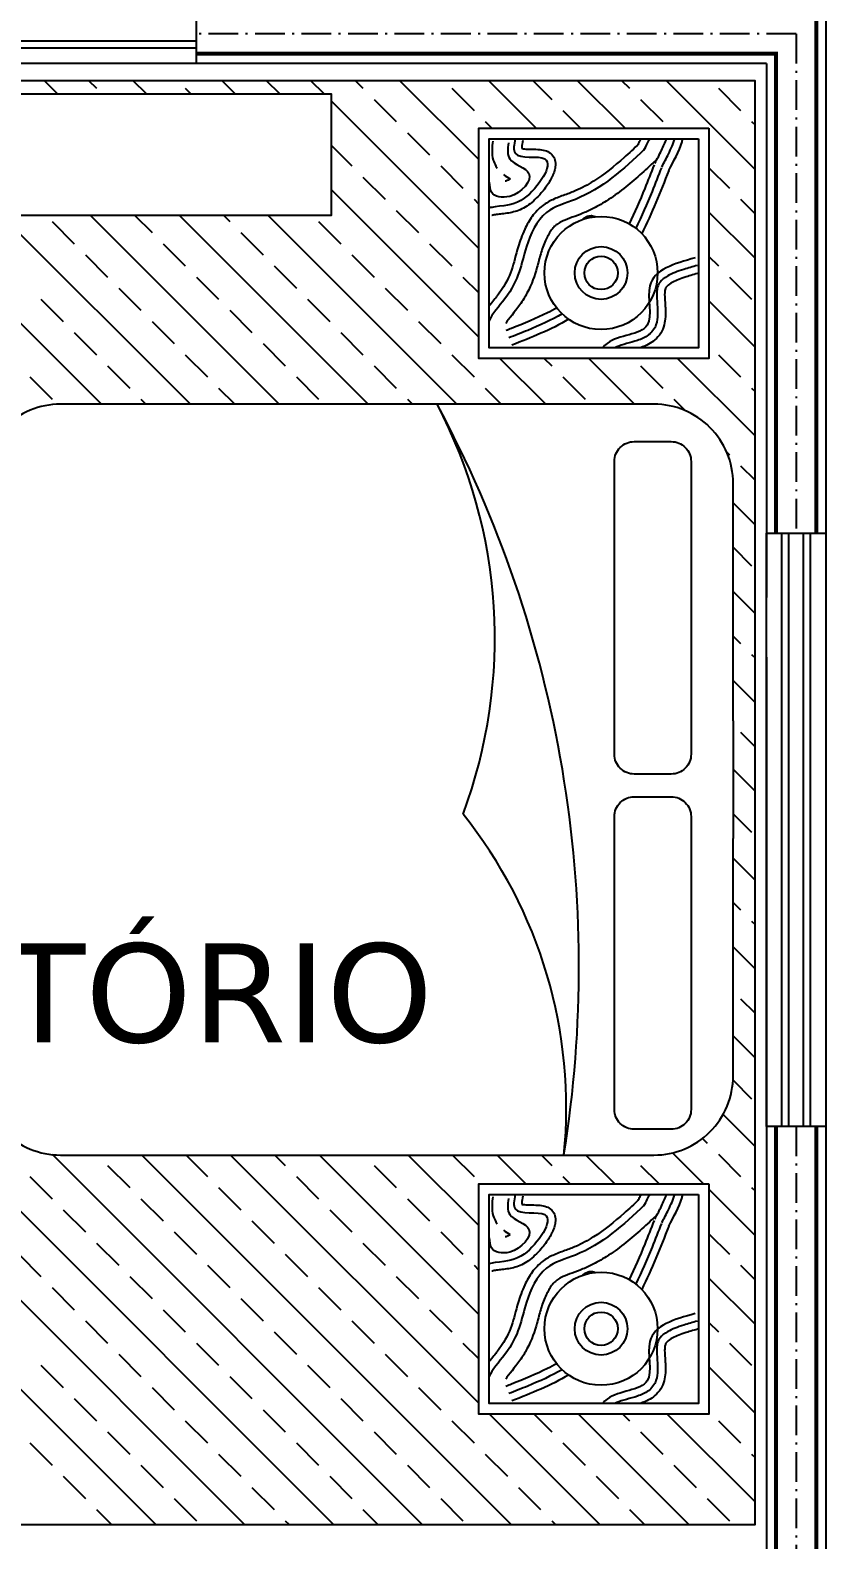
# Model space of a CAD drawing. Extents: x 542 to 1148, y 253 to 753.
# Drawn here: x 710.1 to 750.3, y 560.4 to 636.7 of the extents above; entities that cross this region are included whole.
import ezdxf

# ---------------------------------------------------------------- set-up
doc = ezdxf.new("R2010")
doc.units = 0
doc.header["$LTSCALE"] = 0.125
doc.linetypes.add('ACAD_ISO10W100', pattern=[18.5, 12, -3, 0.5, -3])
doc.layers.get('0').update_dxf_attribs({"linetype": 'CONTINUOUS'})
doc.layers.add('EJES', color=2, linetype='CONTINUOUS')
doc.styles.add('TIT3', font='verdana.ttf', dxfattribs={"height": 1})

msp = doc.modelspace()

# ---------------------------------------------------------------- linework, layer by layer
at = {"linetype": 'Continuous'}
for p, q in [((750.282, 753), (750.282, 431.609)), ((718.45, 636.135), (688.45, 636.135)), ((718.45, 635.77), (688.45, 635.77)), ((747.282, 635), (670.282, 635)), ((747.282, 635), (747.282, 608)), ((748.052, 581.267), (748.052, 611.267)), ((748.417, 581.267), (748.417, 611.267)), ((749.147, 581.267), (749.147, 611.267)), ((749.512, 581.267), (749.512, 611.267)), ((747.282, 605), (747.282, 546.5))]:
    msp.add_line(p, q, dxfattribs=at)
at = {"linetype": 'ACAD_ISO10W100'}
for p, q in [((748.782, 636.5), (718.45, 636.5)), ((748.782, 636.5), (748.782, 611.267)), ((748.782, 581.267), (748.782, 523.212))]:
    msp.add_line(p, q, dxfattribs=at)
at = {"linetype": 'Continuous', "ltscale": 0.5}
for p, q in [((711.456, 633.466), (710.791, 634.131)), ((713.436, 633.731), (713.036, 634.131)), ((715.946, 633.466), (715.281, 634.131)), ((720.436, 633.466), (719.771, 634.131)), ((722.681, 633.466), (722.016, 634.131)), ((724.926, 633.466), (724.261, 634.131)), ((726.906, 633.731), (726.506, 634.131)), ((732.741, 630.141), (728.752, 634.131)), ((735.644, 631.728), (733.242, 634.131)), ((736.448, 633.17), (735.487, 634.131)), ((740.134, 631.728), (737.732, 634.131)), ((740.377, 633.731), (739.977, 634.131)), ((746.704, 629.649), (742.222, 634.131)), ((718.191, 633.466), (717.926, 633.731)), ((732.519, 632.609), (731.396, 633.731)), ((745.989, 632.609), (744.867, 633.731)), ((732.741, 625.651), (725.273, 633.119)), ((728.59, 632.047), (727.467, 633.17)), ((737.889, 631.728), (737.009, 632.609)), ((742.06, 632.047), (740.938, 633.17)), ((733.399, 631.728), (733.08, 632.047)), ((746.704, 631.894), (746.551, 632.047)), ((730.274, 630.364), (729.151, 631.486)), ((726.345, 629.802), (725.273, 630.874)), ((731.958, 628.68), (730.835, 629.802)), ((745.428, 628.68), (744.377, 629.731)), ((728.029, 628.118), (726.906, 629.241)), ((732.741, 621.161), (725.273, 628.629)), ((732.741, 627.896), (732.519, 628.118)), ((746.704, 627.404), (745.989, 628.118)), ((713.673, 617.779), (704.136, 627.315)), ((718.163, 617.779), (708.626, 627.315)), ((722.653, 617.779), (713.116, 627.315)), ((716.242, 626.435), (715.362, 627.315)), ((727.143, 617.779), (717.607, 627.315)), ((720.171, 626.996), (719.852, 627.315)), ((731.633, 617.779), (722.097, 627.315)), ((729.713, 626.435), (728.59, 627.557)), ((746.704, 625.159), (744.377, 627.486)), ((712.313, 625.873), (711.191, 626.996)), ((725.784, 625.873), (724.661, 626.996)), ((717.926, 624.751), (716.803, 625.873)), ((721.855, 625.312), (720.732, 626.435)), ((731.396, 624.751), (730.274, 625.873)), ((713.997, 624.19), (712.875, 625.312)), ((727.467, 624.19), (726.345, 625.312)), ((744.867, 624.751), (744.377, 625.241)), ((719.61, 623.067), (718.487, 624.19)), ((723.539, 623.628), (722.416, 624.751)), ((732.741, 623.406), (731.958, 624.19)), ((746.551, 623.067), (745.428, 624.19)), ((715.681, 622.506), (714.558, 623.628)), ((729.151, 622.506), (728.029, 623.628)), ((711.752, 621.945), (710.63, 623.067)), ((725.222, 621.945), (724.1, 623.067)), ((746.704, 620.669), (744.377, 622.996)), ((717.365, 620.822), (716.242, 621.945)), ((721.294, 621.383), (720.171, 622.506)), ((730.835, 620.822), (729.713, 621.945)), ((713.436, 620.261), (712.313, 621.383)), ((726.906, 620.261), (725.784, 621.383)), ((722.977, 619.699), (721.855, 620.822)), ((715.12, 618.577), (713.997, 619.699)), ((719.048, 619.138), (717.926, 620.261)), ((728.59, 618.577), (727.467, 619.699)), ((732.519, 619.138), (731.396, 620.261)), ((736.123, 617.779), (733.809, 620.093)), ((736.448, 619.699), (736.054, 620.093)), ((740.614, 617.779), (738.3, 620.093)), ((742.06, 618.577), (740.938, 619.699)), ((746.704, 616.179), (742.79, 620.093)), ((745.989, 619.138), (744.867, 620.261)), ((711.191, 618.016), (710.068, 619.138)), ((724.661, 618.016), (723.539, 619.138)), ((738.132, 618.016), (737.009, 619.138)), ((720.408, 617.779), (719.61, 618.577)), ((733.878, 617.779), (733.08, 618.577)), ((746.704, 618.424), (746.551, 618.577)), ((715.918, 617.779), (715.681, 618.016)), ((729.388, 617.779), (729.151, 618.016)), ((743.189, 617.449), (742.622, 618.016)), ((745.428, 615.209), (745.268, 615.369)), ((746.704, 613.934), (745.989, 614.648)), ((746.704, 611.689), (745.598, 612.794)), ((746.551, 609.597), (745.598, 610.549)), ((746.704, 607.199), (745.598, 608.304)), ((725.396, 561.154), (680.056, 606.495)), ((745.989, 605.668), (745.598, 606.059)), ((746.704, 604.953), (746.551, 605.107)), ((746.704, 602.708), (745.598, 603.814)), ((720.906, 561.154), (680.056, 602.004)), ((745.598, 601.779), (745.598, 595.825)), ((746.704, 600.463), (745.989, 601.178)), ((746.704, 598.218), (745.598, 599.324)), ((716.416, 561.154), (680.056, 597.514)), ((746.551, 596.126), (745.598, 597.079)), ((746.704, 593.728), (745.598, 594.834)), ((745.989, 592.197), (745.598, 592.589)), ((746.704, 591.483), (746.551, 591.636)), ((746.704, 589.238), (745.598, 590.344)), ((746.704, 586.993), (745.989, 587.707)), ((746.704, 584.748), (745.598, 585.854)), ((746.551, 582.656), (745.592, 583.614)), ((746.704, 580.258), (745.089, 581.873)), ((744.104, 578.367), (742.535, 579.937)), ((744.305, 580.411), (744.051, 580.666)), ((729.886, 561.154), (711.195, 579.846)), ((715.12, 578.166), (713.997, 579.288)), ((734.376, 561.154), (715.705, 579.825)), ((719.048, 578.727), (717.95, 579.825)), ((732.741, 567.28), (720.195, 579.825)), ((722.977, 579.288), (722.44, 579.825)), ((732.741, 571.77), (724.685, 579.825)), ((728.59, 578.166), (727.467, 579.288)), ((732.741, 576.26), (729.175, 579.825)), ((732.519, 578.727), (731.421, 579.825)), ((735.124, 578.367), (733.666, 579.825)), ((736.448, 579.288), (735.911, 579.825)), ((739.614, 578.367), (738.156, 579.825)), ((741.859, 578.367), (740.938, 579.288)), ((745.989, 578.727), (744.867, 579.85)), ((711.191, 577.605), (710.068, 578.727)), ((724.661, 577.605), (723.539, 578.727)), ((737.369, 578.367), (737.009, 578.727)), ((720.732, 577.043), (719.61, 578.166)), ((746.704, 575.768), (744.377, 578.095)), ((746.704, 578.013), (746.551, 578.166)), ((712.875, 575.921), (711.752, 577.043)), ((716.803, 576.482), (715.681, 577.605)), ((726.345, 575.921), (725.222, 577.043)), ((730.274, 576.482), (729.151, 577.605)), ((722.416, 575.359), (721.294, 576.482)), ((714.558, 574.237), (713.436, 575.359)), ((718.487, 574.798), (717.365, 575.921)), ((728.029, 574.237), (726.906, 575.359)), ((731.958, 574.798), (730.835, 575.921)), ((745.428, 574.798), (744.377, 575.85)), ((710.63, 573.676), (709.507, 574.798)), ((724.1, 573.676), (722.977, 574.798)), ((720.171, 573.114), (719.048, 574.237)), ((732.741, 574.015), (732.519, 574.237)), ((746.704, 573.523), (745.989, 574.237)), ((712.313, 571.992), (711.191, 573.114)), ((716.242, 572.553), (715.12, 573.676)), ((725.784, 571.992), (724.661, 573.114)), ((729.713, 572.553), (728.59, 573.676)), ((746.704, 571.278), (744.377, 573.605)), ((721.855, 571.431), (720.732, 572.553)), ((717.926, 570.869), (716.803, 571.992)), ((731.396, 570.869), (730.274, 571.992)), ((713.997, 570.308), (712.875, 571.431)), ((723.539, 569.747), (722.416, 570.869)), ((727.467, 570.308), (726.345, 571.431)), ((744.867, 570.869), (744.377, 571.36)), ((719.61, 569.186), (718.487, 570.308)), ((732.741, 569.525), (731.958, 570.308)), ((746.551, 569.186), (745.428, 570.308)), ((715.681, 568.624), (714.558, 569.747)), ((729.151, 568.624), (728.029, 569.747)), ((711.752, 568.063), (710.63, 569.186)), ((721.294, 567.502), (720.171, 568.624)), ((725.222, 568.063), (724.1, 569.186)), ((746.704, 566.787), (744.377, 569.114)), ((717.365, 566.94), (716.242, 568.063)), ((730.835, 566.94), (729.713, 568.063)), ((713.436, 566.379), (712.313, 567.502)), ((722.977, 565.818), (721.855, 566.94)), ((726.906, 566.379), (725.784, 567.502)), ((719.048, 565.257), (717.926, 566.379)), ((732.519, 565.257), (731.396, 566.379)), ((738.866, 561.154), (733.289, 566.732)), ((736.448, 565.818), (735.534, 566.732)), ((743.356, 561.154), (737.779, 566.732)), ((740.377, 566.379), (740.024, 566.732)), ((746.704, 562.297), (742.269, 566.732)), ((745.989, 565.257), (744.867, 566.379)), ((715.12, 564.695), (713.997, 565.818)), ((728.59, 564.695), (727.467, 565.818)), ((742.06, 564.695), (740.938, 565.818)), ((711.191, 564.134), (710.068, 565.257)), ((720.732, 563.573), (719.61, 564.695)), ((724.661, 564.134), (723.539, 565.257)), ((734.203, 563.573), (733.08, 564.695)), ((738.132, 564.134), (737.009, 565.257)), ((746.704, 564.542), (746.551, 564.695)), ((716.803, 563.012), (715.681, 564.134)), ((730.274, 563.012), (729.151, 564.134)), ((743.744, 563.012), (742.622, 564.134)), ((712.875, 562.45), (711.752, 563.573)), ((726.345, 562.45), (725.222, 563.573)), ((739.815, 562.45), (738.693, 563.573)), ((718.487, 561.328), (717.365, 562.45)), ((722.416, 561.889), (721.294, 563.012)), ((731.958, 561.328), (730.835, 562.45)), ((735.886, 561.889), (734.764, 563.012)), ((745.428, 561.328), (744.305, 562.45)), ((714.171, 561.154), (713.436, 561.889)), ((727.641, 561.154), (726.906, 561.889)), ((741.111, 561.154), (740.377, 561.889)), ((723.151, 561.154), (722.977, 561.328)), ((736.621, 561.154), (736.448, 561.328))]:
    msp.add_line(p, q, dxfattribs=at)
at = {"linetype": 'Continuous'}
for points in [[(688.45, 635), (688.45, 638), (718.45, 638), (718.45, 635)], [(688.421, 627.315), (688.421, 633.466), (725.273, 633.466), (725.273, 627.315)], [(744.377, 631.728), (744.377, 620.093), (732.741, 620.093), (732.741, 631.728)], [(743.848, 631.199), (743.848, 620.622), (733.27, 620.622), (733.27, 631.199)], [(747.282, 611.267), (750.282, 611.267), (750.282, 581.267), (747.282, 581.267)], [(744.377, 578.367), (744.377, 566.732), (732.741, 566.732), (732.741, 578.367)], [(743.848, 577.838), (743.848, 567.261), (733.27, 567.261), (733.27, 577.838)]]:
    msp.add_lwpolyline(points, close=True, dxfattribs=at)
at = {"linetype": 'Continuous', "ltscale": 0.5, "const_width": 0.2}
for points in [[(718.45, 637.564), (749.808, 637.564), (749.808, 611.267)], [(718.45, 635.494), (747.762, 635.494), (747.762, 611.267)], [(747.762, 581.267), (747.762, 546.036), (684.785, 546.036), (684.785, 559.519), (667.786, 559.519), (667.786, 557.508), (682.781, 557.508), (682.781, 532.53), (667.798, 532.53), (667.798, 530.495), (684.778, 530.495), (684.778, 544.002), (747.797, 544.002), (747.797, 523.212)], [(749.808, 581.267), (749.808, 523.212)]]:
    msp.add_lwpolyline(points, dxfattribs=at)
at = {"linetype": 'Continuous'}
msp.add_lwpolyline([(684.768, 561.154), (746.704, 561.154), (746.704, 634.131), (670.942, 634.131), (670.942, 577.452)], dxfattribs=at)
for points in [[(745.598, 601.779), (745.598, 613.779, 0.414214), (741.598, 617.779), (711.598, 617.779, 0.414214), (707.598, 613.779), (707.598, 601.779)], [(707.598, 595.825), (707.598, 583.825, 0.414214), (711.598, 579.825), (741.598, 579.825, 0.414214), (745.598, 583.825), (745.598, 595.825)]]:
    msp.add_lwpolyline(points, format="xyb", dxfattribs=at)
for points in [[(739.6, 600.083), (739.6, 614.888, -0.414214), (740.6, 615.888), (742.473, 615.888, -0.414214), (743.473, 614.888), (743.473, 600.083, -0.414214), (742.473, 599.083), (740.6, 599.083, -0.414214)], [(739.6, 582.13), (739.6, 596.935, -0.414214), (740.6, 597.935), (742.473, 597.935, -0.414214), (743.473, 596.935), (743.473, 582.13, -0.414214), (742.473, 581.13), (740.6, 581.13, -0.414214)]]:
    msp.add_lwpolyline(points, format="xyb", close=True, dxfattribs=at)
for centre, radius in [((738.922, 624.411), 2.859), ((738.922, 624.411), 1.333), ((738.922, 624.411), 0.843), ((738.922, 571.05), 2.859), ((738.922, 571.05), 1.333), ((738.922, 571.05), 0.843)]:
    msp.add_circle(centre, radius, dxfattribs=at)
at = {"linetype": 'Continuous', "ltscale": 0.5}
for centre, radius, start, end in [((677.829, 589.337), 59.975, 350.87456, 28.30839), ((708.17, 605.954), 25.384, 339.49211, 27.76403), ((713.413, 582.205), 23.752, 354.25013, 38.71629)]:
    msp.add_arc(centre, radius, start, end, dxfattribs=at)
at = {"linetype": 'Continuous'}
for points, knots in [([(734.579, 631.189), (734.526, 630.906), (734.359, 630.025), (737.14, 630.717), (735.138, 627.859), (734.137, 627.833), (733.357, 627.723), (733.27, 627.691)], [0, 0, 0, 0, 0.54612, 1.701678, 3.401399, 4.561535, 4.751354, 4.751354, 4.751354, 4.751354]), ([(734.579, 631.189), (734.526, 630.906), (734.359, 630.025), (737.14, 630.717), (735.138, 627.859), (734.137, 627.833), (733.357, 627.723), (733.27, 627.691)], [0, 0, 0, 0, 0.54612, 1.701678, 3.401399, 4.561535, 4.751354, 4.751354, 4.751354, 4.751354]), ([(733.449, 631.081), (733.433, 630.945), (733.41, 630.781), (733.412, 630.445), (733.424, 630.286), (733.504, 630.014), (733.545, 629.913), (733.625, 629.776), (733.649, 629.738), (733.674, 629.703)], [0, 0, 0, 0, 0.2790269, 0.2790269, 0.4744966, 0.4744966, 0.5829652, 0.5829652, 0.6239952, 0.6239952, 0.6239952, 0.6239952]), ([(734.969, 631.115), (734.944, 630.984), (734.922, 630.863), (734.914, 630.748), (734.914, 630.724), (734.914, 630.705)], [0, 0, 0, 0, 0.2544649, 0.2544649, 0.3412333, 0.3412333, 0.3412333, 0.3412333]), ([(734.969, 631.115), (734.944, 630.984), (734.922, 630.863), (734.914, 630.748), (734.914, 630.724), (734.914, 630.705)], [0, 0, 0, 0, 0.2544649, 0.2544649, 0.3412333, 0.3412333, 0.3412333, 0.3412333]), ([(740.791, 630.894), (740.828, 630.965), (740.863, 631.033), (740.912, 631.133), (740.928, 631.166), (740.944, 631.199)], [0.3308598, 0.3308598, 0.3308598, 0.3308598, 0.5343106, 0.5343106, 0.6426825, 0.6426825, 0.6426825, 0.6426825]), ([(741.092, 630.613), (741.152, 630.728), (741.209, 630.838), (741.304, 631.032), (741.344, 631.117), (741.38, 631.199)], [0.2411688, 0.2411688, 0.2411688, 0.2411688, 0.5540925, 0.5540925, 0.8233359, 0.8233359, 0.8233359, 0.8233359]), ([(741.644, 629.963), (741.763, 630.185), (741.877, 630.398), (742.078, 630.81), (742.165, 631.006), (742.232, 631.199)], [0, 0, 0, 0, 0.564589, 0.564589, 1.127373, 1.127373, 1.127373, 1.127373]), ([(741.993, 629.775), (742.111, 629.995), (742.227, 630.211), (742.459, 630.685), (742.569, 630.94), (742.651, 631.199)], [0, 0, 0, 0, 0.559598, 0.559598, 1.24351, 1.24351, 1.24351, 1.24351]), ([(742.343, 629.588), (742.599, 630.065), (742.881, 630.591), (743.05, 631.147), (743.064, 631.199)], [0, 0, 0, 0, 1.21414, 1.33839, 1.33839, 1.33839, 1.33839]), ([(740.838, 630.938), (740.588, 630.705), (740.339, 630.474), (739.587, 629.804), (739.079, 629.389), (738.253, 628.867), (737.96, 628.707), (737.475, 628.495), (737.292, 628.428), (736.897, 628.286), (736.691, 628.211), (736.312, 628.036), (736.138, 627.941), (735.766, 627.664), (735.589, 627.473), (735.292, 627.064), (735.17, 626.845), (734.926, 626.322), (734.821, 626.016), (734.607, 625.305), (734.523, 624.929), (734.265, 624.192), (734.094, 623.826), (733.669, 623.244), (733.533, 623.079), (733.353, 622.853), (733.311, 622.799), (733.27, 622.745)], [0, 0, 0, 0, 0.76491, 0.76491, 2.29473, 2.29473, 3.098659, 3.098659, 3.562828, 3.562828, 4.026997, 4.026997, 4.419351, 4.419351, 4.913225, 4.913225, 5.407099, 5.407099, 6.074831, 6.074831, 7.084592, 7.084592, 8.094352, 8.094352, 8.449872, 8.449872, 8.55953, 8.55953, 8.55953, 8.55953]), ([(741.108, 630.647), (740.042, 629.658), (738.58, 628.302), (735.901, 627.62), (734.916, 625.374), (734.784, 623.825), (733.4, 622.322), (733.27, 621.996)], [0, 0, 0, 0, 3.250016, 4.459142, 5.970312, 8.140017, 8.942297, 8.942297, 8.942297, 8.942297]), ([(734.914, 630.705), (734.955, 630.693), (735.031, 630.681), (735.214, 630.668), (735.321, 630.667), (735.561, 630.663), (735.694, 630.662), (735.937, 630.638), (736.046, 630.621), (736.254, 630.542), (736.353, 630.483), (736.507, 630.321), (736.56, 630.222), (736.617, 630.027), (736.623, 629.932), (736.612, 629.754), (736.595, 629.669), (736.515, 629.387), (736.42, 629.196), (736.187, 628.816), (736.047, 628.629), (735.694, 628.22), (735.474, 628.008), (735.028, 627.687), (734.803, 627.582), (734.356, 627.452), (734.139, 627.423), (733.821, 627.384), (733.734, 627.373), (733.556, 627.35), (733.472, 627.338), (733.418, 627.323), (733.411, 627.321), (733.406, 627.319)], [0.786614, 0.786614, 0.786614, 0.786614, 0.998466, 0.998466, 1.210319, 1.210319, 1.449707, 1.449707, 1.639337, 1.639337, 1.786974, 1.786974, 1.934611, 1.934611, 2.082247, 2.082247, 2.229884, 2.229884, 2.586152, 2.586152, 2.942421, 2.942421, 3.419511, 3.419511, 3.896601, 3.896601, 4.373691, 4.373691, 4.547869, 4.547869, 4.712731, 4.712731, 4.751354, 4.751354, 4.751354, 4.751354]), ([(734.914, 630.705), (734.955, 630.693), (735.031, 630.681), (735.214, 630.668), (735.321, 630.667), (735.561, 630.663), (735.694, 630.662), (735.937, 630.638), (736.046, 630.621), (736.254, 630.542), (736.353, 630.483), (736.507, 630.321), (736.56, 630.222), (736.617, 630.027), (736.623, 629.932), (736.612, 629.754), (736.595, 629.669), (736.515, 629.387), (736.42, 629.196), (736.187, 628.816), (736.047, 628.629), (735.694, 628.22), (735.474, 628.008), (735.028, 627.687), (734.803, 627.582), (734.356, 627.452), (734.139, 627.423), (733.821, 627.384), (733.734, 627.373), (733.556, 627.35), (733.472, 627.338), (733.418, 627.323), (733.411, 627.321), (733.406, 627.319)], [0.786614, 0.786614, 0.786614, 0.786614, 0.998466, 0.998466, 1.210319, 1.210319, 1.449707, 1.449707, 1.639337, 1.639337, 1.786974, 1.786974, 1.934611, 1.934611, 2.082247, 2.082247, 2.229884, 2.229884, 2.586152, 2.586152, 2.942421, 2.942421, 3.419511, 3.419511, 3.896601, 3.896601, 4.373691, 4.373691, 4.547869, 4.547869, 4.712731, 4.712731, 4.751354, 4.751354, 4.751354, 4.751354]), ([(741.648, 630.065), (741.398, 629.834), (741.144, 629.598), (740.359, 628.899), (739.805, 628.441), (738.941, 627.893), (738.688, 627.749), (738.243, 627.53), (738.055, 627.447), (737.679, 627.301), (737.502, 627.24), (737.174, 627.118), (737.026, 627.059), (736.82, 626.954), (736.748, 626.911), (736.635, 626.828), (736.587, 626.784), (736.485, 626.677), (736.435, 626.614), (736.286, 626.404), (736.193, 626.232), (736.019, 625.835), (735.94, 625.608), (735.806, 625.158), (735.747, 624.928), (735.568, 624.291), (735.427, 623.857), (735.076, 623.197), (734.956, 622.999), (734.57, 622.448), (734.255, 622.092), (734.101, 621.864)], [0, 0, 0, 0, 0.762111, 0.762111, 2.286334, 2.286334, 2.882435, 2.882435, 3.286299, 3.286299, 3.690162, 3.690162, 4.116302, 4.116302, 4.412191, 4.412191, 4.678958, 4.678958, 4.945725, 4.945725, 5.47926, 5.47926, 6.08184, 6.08184, 6.684421, 6.684421, 7.635692, 7.635692, 8.028714, 8.028714, 8.70092, 8.70092, 8.70092, 8.70092]), ([(741.604, 629.877), (741.447, 629.476), (741.291, 629.079), (740.882, 628.073), (740.623, 627.474), (740.339, 626.895)], [0, 0, 0, 0, 0.975435, 0.975435, 2.499228, 2.499228, 2.499228, 2.499228]), ([(741.974, 629.733), (741.816, 629.332), (741.66, 628.933), (741.241, 627.903), (740.972, 627.278), (740.672, 626.673)], [0, 0, 0, 0, 0.974895, 0.974895, 2.539684, 2.539684, 2.539684, 2.539684]), ([(733.99, 629.386), (734.108, 629.295), (734.217, 629.232), (734.319, 629.175), (734.325, 629.171), (734.33, 629.168)], [0.7893448, 0.7893448, 0.7893448, 0.7893448, 0.979845, 0.979845, 0.9915819, 0.9915819, 0.9915819, 0.9915819]), ([(734.33, 629.168), (734.266, 629.122), (734.195, 629.084), (734.117, 629.055), (734.1, 629.05), (734.084, 629.046)], [2.3514599, 2.3514599, 2.3514599, 2.3514599, 2.6113454, 2.6113454, 2.6906236, 2.6906236, 2.6906236, 2.6906236]), ([(737.984, 627.112), (738.008, 627.133), (738.033, 627.154), (738.1, 627.204), (738.144, 627.233), (738.246, 627.28), (738.301, 627.299), (738.447, 627.313), (738.542, 627.303), (738.63, 627.258), (738.632, 627.257), (738.634, 627.256)], [1.5533373, 1.5533373, 1.5533373, 1.5533373, 1.6394013, 1.6394013, 1.7725883, 1.7725883, 1.8792502, 1.8792502, 1.9859121, 1.9859121, 1.9885514, 1.9885514, 1.9885514, 1.9885514]), ([(743.679, 625.173), (742.633, 624.883), (740.813, 624.377), (741.903, 621.217), (739.658, 621.308), (739.064, 620.705), (738.995, 620.622)], [0, 0, 0, 0, 2.036851, 3.542518, 5.229224, 5.474476, 5.474476, 5.474476, 5.474476]), ([(743.785, 624.791), (743.549, 624.726), (743.318, 624.661), (742.792, 624.495), (742.513, 624.387), (742.124, 624.165), (741.994, 624.058), (741.847, 623.869), (741.805, 623.79), (741.757, 623.618), (741.744, 623.519), (741.738, 623.282), (741.744, 623.146), (741.768, 622.786), (741.79, 622.552), (741.779, 622.141), (741.76, 621.965), (741.663, 621.689), (741.612, 621.588), (741.48, 621.412), (741.402, 621.339), (741.147, 621.147), (740.957, 621.069), (740.578, 620.939), (740.386, 620.89), (740.025, 620.788), (739.856, 620.735), (739.677, 620.657), (739.641, 620.64), (739.607, 620.622)], [0, 0, 0, 0, 0.458776, 0.458776, 1.113564, 1.113564, 1.639606, 1.639606, 2.001268, 2.001268, 2.303556, 2.303556, 2.605843, 2.605843, 3.06599, 3.06599, 3.398008, 3.398008, 3.582396, 3.582396, 3.766784, 3.766784, 4.161396, 4.161396, 4.556009, 4.556009, 4.948858, 4.948858, 5.05741, 5.05741, 5.05741, 5.05741]), ([(743.891, 624.409), (743.656, 624.344), (743.429, 624.28), (742.958, 624.131), (742.726, 624.042), (742.415, 623.879), (742.317, 623.806), (742.211, 623.698), (742.188, 623.661), (742.162, 623.595), (742.155, 623.572), (742.141, 623.476), (742.137, 623.407), (742.138, 623.168), (742.155, 622.965), (742.183, 622.513), (742.196, 622.264), (742.132, 621.852), (742.099, 621.716), (741.985, 621.44), (741.899, 621.298), (741.701, 621.07), (741.592, 620.98), (741.376, 620.835), (741.268, 620.779), (741.066, 620.689), (740.97, 620.653), (740.877, 620.622)], [0, 0, 0, 0, 0.458146, 0.458146, 1.042605, 1.042605, 1.514219, 1.514219, 1.906997, 1.906997, 2.137186, 2.137186, 2.367375, 2.367375, 2.803201, 2.803201, 3.239026, 3.239026, 3.43596, 3.43596, 3.623041, 3.623041, 3.810122, 3.810122, 3.997204, 3.997204, 4.173052, 4.173052, 4.173052, 4.173052]), ([(736.679, 622.639), (736.529, 622.555), (736.375, 622.473), (735.648, 622.111), (735.032, 621.859), (734.302, 621.571), (734.209, 621.534), (734.115, 621.497)], [7.170652, 7.170652, 7.170652, 7.170652, 7.596178, 7.596178, 9.130462, 9.130462, 9.355042, 9.355042, 9.355042, 9.355042]), ([(736.679, 622.639), (736.529, 622.555), (736.375, 622.473), (735.648, 622.111), (735.032, 621.859), (734.302, 621.571), (734.209, 621.534), (734.115, 621.497)], [7.170652, 7.170652, 7.170652, 7.170652, 7.596178, 7.596178, 9.130462, 9.130462, 9.355042, 9.355042, 9.355042, 9.355042]), ([(736.953, 622.339), (736.41, 622.027), (735.823, 621.761), (734.901, 621.381), (734.582, 621.255), (734.26, 621.128)], [7.097419, 7.097419, 7.097419, 7.097419, 8.585753, 8.585753, 9.355042, 9.355042, 9.355042, 9.355042]), ([(736.953, 622.339), (736.41, 622.027), (735.823, 621.761), (734.901, 621.381), (734.582, 621.255), (734.26, 621.128)], [7.097419, 7.097419, 7.097419, 7.097419, 8.585753, 8.585753, 9.355042, 9.355042, 9.355042, 9.355042]), ([(734.579, 577.828), (734.526, 577.545), (734.359, 576.664), (737.14, 577.356), (735.138, 574.498), (734.137, 574.472), (733.357, 574.362), (733.27, 574.33)], [0, 0, 0, 0, 0.54612, 1.701678, 3.401399, 4.561535, 4.751354, 4.751354, 4.751354, 4.751354]), ([(733.449, 577.719), (733.433, 577.584), (733.41, 577.42), (733.412, 577.084), (733.424, 576.925), (733.504, 576.653), (733.545, 576.552), (733.625, 576.415), (733.649, 576.377), (733.674, 576.342)], [0, 0, 0, 0, 0.2790269, 0.2790269, 0.4744966, 0.4744966, 0.5829652, 0.5829652, 0.6239952, 0.6239952, 0.6239952, 0.6239952]), ([(734.969, 577.754), (734.944, 577.623), (734.922, 577.502), (734.914, 577.387), (734.914, 577.363), (734.914, 577.344)], [0, 0, 0, 0, 0.2544649, 0.2544649, 0.3412333, 0.3412333, 0.3412333, 0.3412333]), ([(740.791, 577.533), (740.828, 577.604), (740.863, 577.672), (740.912, 577.772), (740.928, 577.805), (740.944, 577.838)], [0.3308598, 0.3308598, 0.3308598, 0.3308598, 0.5343106, 0.5343106, 0.6426825, 0.6426825, 0.6426825, 0.6426825]), ([(741.092, 577.252), (741.152, 577.367), (741.209, 577.477), (741.304, 577.671), (741.344, 577.756), (741.38, 577.838)], [0.2411688, 0.2411688, 0.2411688, 0.2411688, 0.5540925, 0.5540925, 0.8233359, 0.8233359, 0.8233359, 0.8233359]), ([(741.644, 576.602), (741.763, 576.824), (741.877, 577.037), (742.078, 577.449), (742.165, 577.645), (742.232, 577.838)], [0, 0, 0, 0, 0.564589, 0.564589, 1.127373, 1.127373, 1.127373, 1.127373]), ([(741.993, 576.414), (742.111, 576.634), (742.227, 576.85), (742.459, 577.324), (742.569, 577.579), (742.651, 577.838)], [0, 0, 0, 0, 0.559598, 0.559598, 1.24351, 1.24351, 1.24351, 1.24351]), ([(742.343, 576.227), (742.599, 576.704), (742.881, 577.23), (743.05, 577.786), (743.064, 577.838)], [0, 0, 0, 0, 1.21414, 1.33839, 1.33839, 1.33839, 1.33839]), ([(740.838, 577.577), (740.588, 577.344), (740.339, 577.113), (739.587, 576.443), (739.079, 576.028), (738.253, 575.506), (737.96, 575.346), (737.475, 575.134), (737.292, 575.067), (736.897, 574.925), (736.691, 574.85), (736.312, 574.675), (736.138, 574.58), (735.766, 574.303), (735.589, 574.112), (735.292, 573.703), (735.17, 573.484), (734.926, 572.961), (734.821, 572.655), (734.607, 571.944), (734.523, 571.568), (734.265, 570.831), (734.094, 570.465), (733.669, 569.883), (733.533, 569.718), (733.353, 569.492), (733.311, 569.438), (733.27, 569.384)], [0, 0, 0, 0, 0.76491, 0.76491, 2.29473, 2.29473, 3.098659, 3.098659, 3.562828, 3.562828, 4.026997, 4.026997, 4.419351, 4.419351, 4.913225, 4.913225, 5.407099, 5.407099, 6.074831, 6.074831, 7.084592, 7.084592, 8.094352, 8.094352, 8.449872, 8.449872, 8.55953, 8.55953, 8.55953, 8.55953]), ([(741.108, 577.286), (740.042, 576.297), (738.58, 574.941), (735.901, 574.259), (734.916, 572.013), (734.784, 570.464), (733.4, 568.961), (733.27, 568.635)], [0, 0, 0, 0, 3.250016, 4.459142, 5.970312, 8.140017, 8.942297, 8.942297, 8.942297, 8.942297]), ([(734.914, 577.344), (734.955, 577.332), (735.031, 577.32), (735.214, 577.307), (735.321, 577.306), (735.561, 577.302), (735.694, 577.301), (735.937, 577.276), (736.046, 577.26), (736.254, 577.181), (736.353, 577.122), (736.507, 576.96), (736.56, 576.861), (736.617, 576.666), (736.623, 576.571), (736.612, 576.393), (736.595, 576.308), (736.515, 576.026), (736.42, 575.835), (736.187, 575.455), (736.047, 575.268), (735.694, 574.859), (735.474, 574.647), (735.028, 574.326), (734.803, 574.221), (734.356, 574.091), (734.139, 574.062), (733.821, 574.023), (733.734, 574.012), (733.556, 573.989), (733.472, 573.977), (733.418, 573.962), (733.411, 573.959), (733.406, 573.958)], [0.786614, 0.786614, 0.786614, 0.786614, 0.998466, 0.998466, 1.210319, 1.210319, 1.449707, 1.449707, 1.639337, 1.639337, 1.786974, 1.786974, 1.934611, 1.934611, 2.082247, 2.082247, 2.229884, 2.229884, 2.586152, 2.586152, 2.942421, 2.942421, 3.419511, 3.419511, 3.896601, 3.896601, 4.373691, 4.373691, 4.547869, 4.547869, 4.712731, 4.712731, 4.751354, 4.751354, 4.751354, 4.751354]), ([(741.648, 576.704), (741.398, 576.473), (741.144, 576.237), (740.359, 575.538), (739.805, 575.08), (738.941, 574.532), (738.688, 574.388), (738.243, 574.169), (738.055, 574.086), (737.679, 573.94), (737.502, 573.879), (737.174, 573.757), (737.026, 573.698), (736.82, 573.593), (736.748, 573.55), (736.635, 573.467), (736.587, 573.423), (736.485, 573.316), (736.435, 573.253), (736.286, 573.043), (736.193, 572.871), (736.019, 572.474), (735.94, 572.247), (735.806, 571.797), (735.747, 571.567), (735.568, 570.93), (735.427, 570.496), (735.076, 569.836), (734.956, 569.638), (734.57, 569.087), (734.255, 568.731), (734.101, 568.503)], [0, 0, 0, 0, 0.762111, 0.762111, 2.286334, 2.286334, 2.882435, 2.882435, 3.286299, 3.286299, 3.690162, 3.690162, 4.116302, 4.116302, 4.412191, 4.412191, 4.678958, 4.678958, 4.945725, 4.945725, 5.47926, 5.47926, 6.08184, 6.08184, 6.684421, 6.684421, 7.635692, 7.635692, 8.028714, 8.028714, 8.70092, 8.70092, 8.70092, 8.70092]), ([(741.604, 576.516), (741.447, 576.115), (741.291, 575.718), (740.882, 574.712), (740.623, 574.113), (740.339, 573.534)], [0, 0, 0, 0, 0.975435, 0.975435, 2.499228, 2.499228, 2.499228, 2.499228]), ([(741.974, 576.371), (741.816, 575.971), (741.66, 575.572), (741.241, 574.542), (740.972, 573.917), (740.672, 573.312)], [0, 0, 0, 0, 0.974895, 0.974895, 2.539684, 2.539684, 2.539684, 2.539684]), ([(733.99, 576.025), (734.108, 575.934), (734.217, 575.871), (734.319, 575.814), (734.325, 575.81), (734.33, 575.807)], [0.7893448, 0.7893448, 0.7893448, 0.7893448, 0.979845, 0.979845, 0.9915819, 0.9915819, 0.9915819, 0.9915819]), ([(734.33, 575.807), (734.266, 575.761), (734.195, 575.723), (734.117, 575.694), (734.1, 575.689), (734.084, 575.685)], [2.3514599, 2.3514599, 2.3514599, 2.3514599, 2.6113454, 2.6113454, 2.6906236, 2.6906236, 2.6906236, 2.6906236]), ([(737.984, 573.751), (738.008, 573.772), (738.033, 573.793), (738.1, 573.843), (738.144, 573.872), (738.246, 573.919), (738.301, 573.938), (738.447, 573.952), (738.542, 573.942), (738.63, 573.897), (738.632, 573.896), (738.634, 573.895)], [1.5533373, 1.5533373, 1.5533373, 1.5533373, 1.6394013, 1.6394013, 1.7725883, 1.7725883, 1.8792502, 1.8792502, 1.9859121, 1.9859121, 1.9885514, 1.9885514, 1.9885514, 1.9885514]), ([(743.679, 571.812), (742.633, 571.522), (740.813, 571.016), (741.903, 567.856), (739.658, 567.947), (739.064, 567.344), (738.995, 567.261)], [0, 0, 0, 0, 2.036851, 3.542518, 5.229224, 5.474476, 5.474476, 5.474476, 5.474476]), ([(743.785, 571.43), (743.549, 571.365), (743.318, 571.3), (742.792, 571.134), (742.513, 571.026), (742.124, 570.804), (741.994, 570.697), (741.847, 570.508), (741.805, 570.429), (741.757, 570.257), (741.744, 570.158), (741.738, 569.921), (741.744, 569.785), (741.768, 569.425), (741.79, 569.191), (741.779, 568.78), (741.76, 568.604), (741.663, 568.328), (741.612, 568.227), (741.48, 568.051), (741.402, 567.978), (741.147, 567.786), (740.957, 567.708), (740.578, 567.578), (740.386, 567.529), (740.025, 567.427), (739.856, 567.374), (739.677, 567.296), (739.641, 567.279), (739.607, 567.261)], [0, 0, 0, 0, 0.458776, 0.458776, 1.113564, 1.113564, 1.639606, 1.639606, 2.001268, 2.001268, 2.303556, 2.303556, 2.605843, 2.605843, 3.06599, 3.06599, 3.398008, 3.398008, 3.582396, 3.582396, 3.766784, 3.766784, 4.161396, 4.161396, 4.556009, 4.556009, 4.948858, 4.948858, 5.05741, 5.05741, 5.05741, 5.05741]), ([(743.891, 571.048), (743.656, 570.983), (743.429, 570.919), (742.958, 570.77), (742.726, 570.681), (742.415, 570.518), (742.317, 570.445), (742.211, 570.337), (742.188, 570.3), (742.162, 570.234), (742.155, 570.211), (742.141, 570.115), (742.137, 570.046), (742.138, 569.807), (742.155, 569.604), (742.183, 569.152), (742.196, 568.903), (742.132, 568.491), (742.099, 568.355), (741.985, 568.079), (741.899, 567.937), (741.701, 567.709), (741.592, 567.619), (741.376, 567.474), (741.268, 567.418), (741.066, 567.328), (740.97, 567.292), (740.877, 567.261)], [0, 0, 0, 0, 0.458146, 0.458146, 1.042605, 1.042605, 1.514219, 1.514219, 1.906997, 1.906997, 2.137186, 2.137186, 2.367375, 2.367375, 2.803201, 2.803201, 3.239026, 3.239026, 3.43596, 3.43596, 3.623041, 3.623041, 3.810122, 3.810122, 3.997204, 3.997204, 4.173052, 4.173052, 4.173052, 4.173052]), ([(736.679, 569.278), (736.529, 569.194), (736.375, 569.112), (735.648, 568.75), (735.032, 568.498), (734.302, 568.21), (734.209, 568.173), (734.115, 568.136)], [7.170652, 7.170652, 7.170652, 7.170652, 7.596178, 7.596178, 9.130462, 9.130462, 9.355042, 9.355042, 9.355042, 9.355042]), ([(736.953, 568.978), (736.41, 568.666), (735.823, 568.4), (734.901, 568.02), (734.582, 567.894), (734.26, 567.767)], [7.097419, 7.097419, 7.097419, 7.097419, 8.585753, 8.585753, 9.355042, 9.355042, 9.355042, 9.355042])]:
    msp.add_open_spline(points, degree=3, knots=knots, dxfattribs=at)
for points in [[(734.236, 630.985), (734.304, 630.187), (735.279, 629.444), (734.304, 628.283), (733.384, 628.498), (733.292, 629.008)], [(734.236, 630.985), (734.304, 630.187), (735.279, 629.444), (734.304, 628.283), (733.384, 628.498), (733.292, 629.008)], [(734.236, 577.624), (734.304, 576.826), (735.279, 576.083), (734.304, 574.922), (733.384, 575.137), (733.292, 575.647)]]:
    msp.add_spline(points, degree=3, dxfattribs=at)
for points in [[(742.343, 629.588), (741.92, 628.51), (741.497, 627.432), (740.978, 626.398)], [(737.281, 622.07), (736.389, 621.54), (735.397, 621.15), (734.406, 620.759)], [(737.281, 622.07), (736.389, 621.54), (735.397, 621.15), (734.406, 620.759)], [(742.343, 576.227), (741.92, 575.149), (741.497, 574.071), (740.978, 573.037)], [(737.281, 568.709), (736.389, 568.179), (735.397, 567.789), (734.406, 567.398)]]:
    msp.add_open_spline(points, degree=3, dxfattribs=at)

# ---------------------------------------------------------------- texts
at = {"layer": 'EJES', "linetype": 'Continuous', "ltscale": 0.5, "style": 'TIT3'}
msp.add_text('DORMITÓRIO', height=5, dxfattribs=at).set_placement((685.269, 585.527))

doc.saveas('drawing.dxf')
